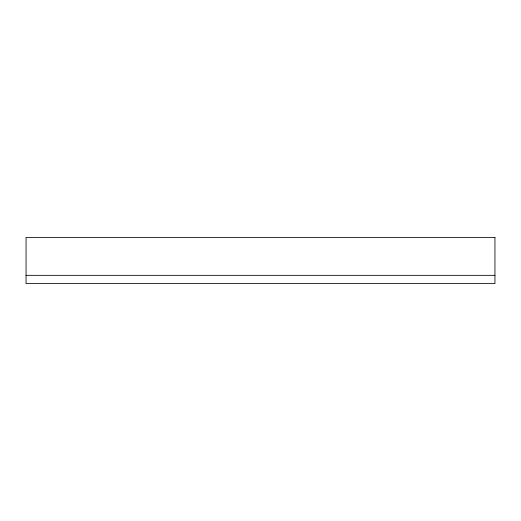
<?xml version="1.0" encoding="UTF-8"?>
<svg xmlns="http://www.w3.org/2000/svg" width="521" height="521" viewBox="0 0 521 521"><rect width="100%" height="100%" fill="white"/><g stroke="black" fill="none" stroke-linecap="round" stroke-linejoin="round"><path stroke-width="0.78" d="M26.05 275.335L494.95 275.335M494.95 237.4L26.05 237.4L26.05 283.6L494.95 283.6L494.95 237.4"/></g></svg>
